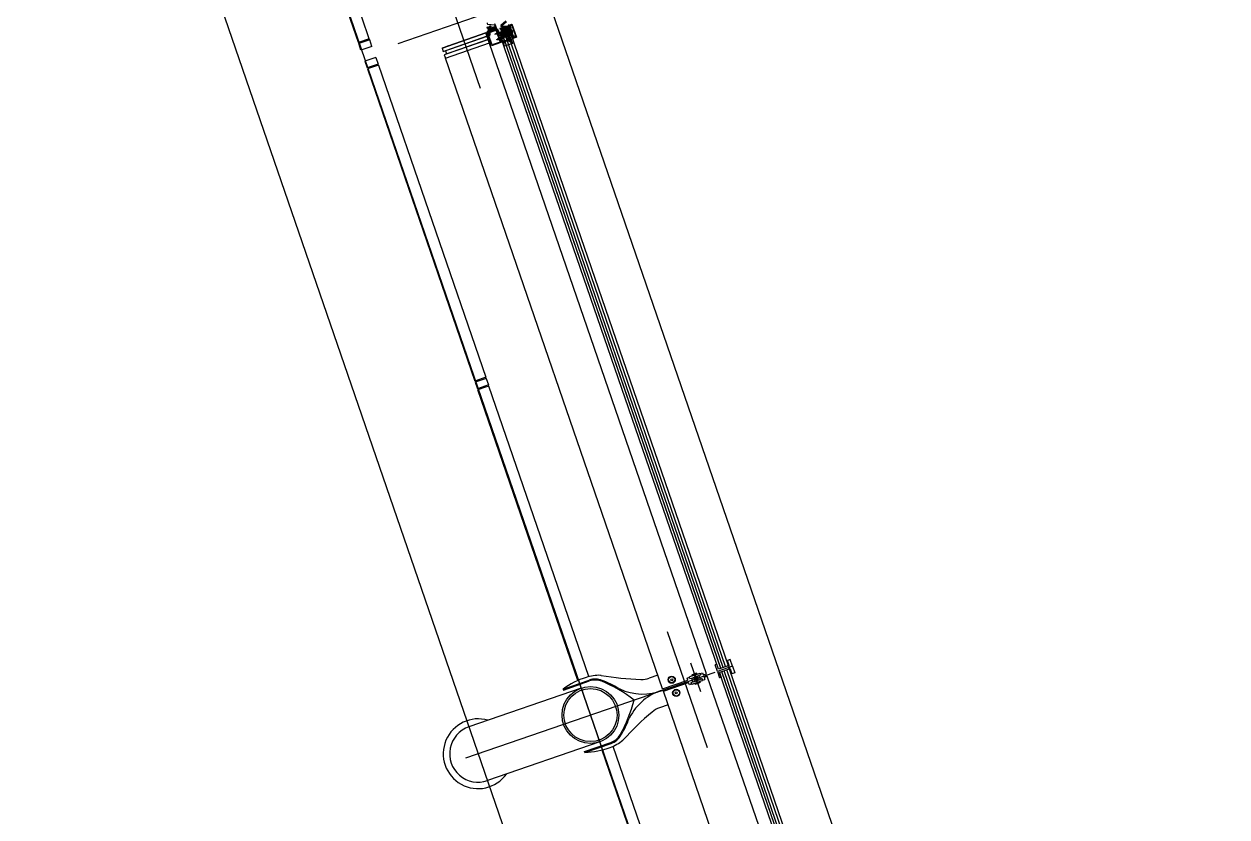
# Model space of a CAD drawing. Extents: x 809487 to 809680, y 818779 to 819225.
# Drawn here: x 809623.69 to 809628.87, y 818934.96 to 818938.37 of the extents above; entities that cross this region are included whole.
import ezdxf

# ---------------------------------------------------------------- set-up
doc = ezdxf.new("R2010")
doc.units = 0
for name, color, linetype in [('Default', 7, 'Continuous'), ('F-RC', 7, 'Continuous'), ('MAJ082__', 7, 'Continuous'), ('MAJ214__', 7, 'Continuous'), ('MAJ270__', 7, 'Continuous'), ('MAJ292__', 7, 'Continuous'), ('MAJ322__', 7, 'Continuous'), ('MAJ520__', 7, 'Continuous'), ('Refence', 7, 'Continuous'), ('WELDING', 7, 'Continuous')]:
    doc.layers.add(name, color=color, linetype=linetype)

# ---------------------------------------------------------------- blocks, each defined once
blk = doc.blocks.new('A$C53653C59_1')
at = {"layer": 'Default'}
for p, q in [((0.0101, 0.0085), (0.0128, 0.0128)), ((0.0101, 0.0059), (0.0101, 0.0084)), ((0.0128, 0.0011), (0.0102, 0.0058)), ((0.0114, 0.0082), (0.0131, 0.0108)), ((0.0114, 0.0082), (0.0114, 0.0061)), ((0.0131, 0.0031), (0.0114, 0.0061)), ((0.0129, 0.0128), (0.0129, 0.013)), ((0.0129, 0.0128), (0.0143, 0.0128)), ((0.0143, 0.0011), (0.0129, 0.0011)), ((0.0129, 0.0011), (0.0129, 0.001)), ((0.019, 0.0108), (0.0131, 0.0108)), ((0.0131, 0.0031), (0.019, 0.0031)), ((0.0144, 0.0127), (0.0144, 0.0122)), ((0.0144, 0.0017), (0.0144, 0.0012)), ((0.0145, 0.0121), (0.019, 0.0121)), ((0.019, 0.0018), (0.0145, 0.0018)), ((0.0179, 0.0071), (0.0179, 0.0081)), ((0.0179, 0.0058), (0.0179, 0.0067)), ((0.018, 0.0082), (0.019, 0.0082)), ((0.0203, 0.0071), (0.018, 0.007)), ((0.018, 0.0068), (0.0203, 0.0069)), ((0.019, 0.0057), (0.018, 0.0057)), ((0.0191, 0.0122), (0.0191, 0.0127)), ((0.0191, 0.0083), (0.0191, 0.0107)), ((0.0191, 0.0032), (0.0191, 0.0056)), ((0.0191, 0.0012), (0.0191, 0.0017)), ((0.0192, 0.0128), (0.0203, 0.0128)), ((0.0203, 0.0011), (0.0192, 0.0011)), ((0.0204, 0.0127), (0.0204, 0.0072)), ((0.0204, 0.0068), (0.0204, 0.0012))]:
    blk.add_line(p, q, dxfattribs=at)
for points in [[(0, 0), (0.001, 0.001), (0.0109, 0.001), (0.0081, 0.0059), (0.0081, 0.0085), (0.011, 0.013), (0.001, 0.013), (0, 0.014)], [(0.019, 0.0131), (0.019, 0.0121), (0.0144, 0.0121), (0.0144, 0.0131)], [(0.0191, 0.0008), (0.0191, 0.0018), (0.0144, 0.0018), (0.0144, 0.0008)]]:
    blk.add_lwpolyline(points, close=True, dxfattribs=at)
for centre, start, end in [((0.0102, 0.0084), 135.0442, 180.0442), ((0.0102, 0.0059), 180.0442, 225.0442), ((0.0129, 0.0127), 90.0442, 135.0442), ((0.0129, 0.0012), 225.0442, 270.0442), ((0.0143, 0.0127), 0.0442, 90.0442), ((0.0143, 0.0012), 270.0442, 0.0442), ((0.0145, 0.0122), 180.0442, 270.0442), ((0.0145, 0.0017), 90.0442, 180.0442), ((0.018, 0.0081), 90.0442, 180.0442), ((0.018, 0.0071), 180.0442, 270.0442), ((0.018, 0.0067), 90.0442, 180.0442), ((0.018, 0.0058), 180.0442, 270.0442), ((0.019, 0.0122), 270.0442, 0.0442), ((0.019, 0.0107), 0.0442, 90.0442), ((0.019, 0.0083), 270.0442, 0.0442), ((0.019, 0.0056), 0.0442, 90.0442), ((0.019, 0.0032), 270.0442, 0.0442), ((0.019, 0.0017), 0.0442, 90.0442), ((0.0192, 0.0127), 90.0442, 180.0442), ((0.0192, 0.0012), 180.0442, 270.0442), ((0.0203, 0.0127), 0.0442, 90.0442), ((0.0203, 0.0072), 270.0442, 0.0442), ((0.0203, 0.0068), 0.0442, 90.0442), ((0.0203, 0.0012), 270.0442, 0.0442)]:
    blk.add_arc(centre, 0.0001, start, end, dxfattribs=at)
blk = doc.blocks.new('M06MR19')
at = {"layer": 'Default'}
for p, q in [((-0.0092, 0), (0.024, 0)), ((0, 0.0025), (0.019, 0.0025)), ((0.0185, -0.003), (0.0185, 0.003)), ((0, -0.0025), (0.019, -0.0025))]:
    blk.add_line(p, q, dxfattribs=at)
for points in [[(-0.0042, 0.0008), (-0.0022, 0.0008), (-0.0022, -0.0007), (-0.0042, -0.0007)], [(-0.002, 0.006), (0, 0.006), (0, -0.006), (-0.002, -0.006)], [(0, -0.003), (0.0185, -0.003), (0.019, -0.0025), (0.019, 0.0025), (0.0185, 0.003), (0, 0.003)]]:
    blk.add_lwpolyline(points, dxfattribs=at)
for centre, radius, start, end in [((0.0078, 0), 0.012, 152.9643, 207.0357), ((-0.002, 0.005), 0.001, 90, 152.9643), ((-0.002, -0.005), 0.001, 207.0357, 270)]:
    blk.add_arc(centre, radius, start, end, dxfattribs=at)
blk = doc.blocks.new('N10TC16')
at = {"layer": 'Default'}
for p, q in [((-0.005, 0), (0.021, 0)), ((0.0035, 0.0025), (0.0043, -0.0025)), ((0.0055, 0.0025), (0.0063, -0.0025)), ((0.0075, 0.0025), (0.0083, -0.0025)), ((0.0095, 0.0025), (0.0103, -0.0025)), ((0.0115, 0.0025), (0.0123, -0.0025)), ((0.0135, 0.0025), (0.0143, -0.0025))]:
    blk.add_line(p, q, dxfattribs=at)
blk.add_lwpolyline([(0.003, 0.0017), (0, 0.0049), (0, -0.0049), (0.003, -0.0017)], close=True, dxfattribs=at)
for points in [[(0, 0.0008), (0.0014, 0.0008), (0.0014, -0.0008), (0, -0.0008)], [(0.003, -0.0017), (0.0138, -0.0017), (0.016, 0), (0.0138, 0.0017), (0.003, 0.0017)]]:
    blk.add_lwpolyline(points, dxfattribs=at)
blk = doc.blocks.new('M06MC_P')
at = {"layer": 'Default'}
for p, q in [((-0.011, 0), (0.011, 0)), ((0, -0.011), (0, 0.011))]:
    blk.add_line(p, q, dxfattribs=at)
for points in [[(-0.00375, 0.00025), (-0.00375, -0.00025)], [(-0.00125, 0.00075), (-0.00325, 0.00075)], [(-0.00075, 0.00325), (-0.00075, 0.00125)], [(0.00025, 0.00375), (-0.00025, 0.00375)], [(0.00075, 0.00125), (0.00075, 0.00325)], [(0.00325, 0.00075), (0.00125, 0.00075)], [(0.00375, -0.00025), (0.00375, 0.00025)], [(-0.00325, -0.00075), (-0.00125, -0.00075)], [(-0.00075, -0.00125), (-0.00075, -0.00325)], [(-0.00025, -0.00375), (0.00025, -0.00375)], [(0.00075, -0.00325), (0.00075, -0.00125)], [(0.00125, -0.00075), (0.00325, -0.00075)]]:
    blk.add_lwpolyline(points, dxfattribs=at)
blk.add_circle((0, 0), 0.006, dxfattribs=at)
for centre, start, end in [((-0.00325, 0.00025), 90, 180), ((-0.00125, 0.00125), 270, 0), ((-0.00025, 0.00325), 90, 180), ((0.00025, 0.00325), 0, 90), ((0.00125, 0.00125), 180, 270), ((0.00325, 0.00025), 360, 90), ((-0.00325, -0.00025), 180, 270), ((-0.00125, -0.00125), 0, 90), ((-0.00025, -0.00325), 180, 270), ((0.00025, -0.00325), 270, 0), ((0.00125, -0.00125), 90, 180), ((0.00325, -0.00025), 270, 0)]:
    blk.add_arc(centre, 0.0005, start, end, dxfattribs=at)
blk = doc.blocks.new('M06MC16')
at = {"layer": 'Default'}
for p, q in [((-0.005, 0), (0.021, 0)), ((0.003, 0.0025), (0.016, 0.0025)), ((0.0155, -0.003), (0.0155, 0.003)), ((0.003, -0.0025), (0.016, -0.0025))]:
    blk.add_line(p, q, dxfattribs=at)
blk.add_lwpolyline([(0, -0.006), (0.003, -0.003), (0.003, 0.003), (0, 0.006)], close=True, dxfattribs=at)
for points in [[(0, 0.00075), (0.002, 0.00075), (0.002, -0.00075), (0, -0.00075)], [(0.003, -0.003), (0.0155, -0.003), (0.016, -0.0025), (0.016, 0.0025), (0.0155, 0.003), (0.003, 0.003)]]:
    blk.add_lwpolyline(points, dxfattribs=at)
blk = doc.blocks.new('N12TH32')
at = {"layer": 'Default'}
for p, q in [((-0.0089, 0), (0.037, 0)), ((0, 0.0028), (0.001, -0.0028)), ((0.0021, 0.0028), (0.0031, -0.0028)), ((0.0042, 0.0028), (0.0052, -0.0028)), ((0.0063, 0.0028), (0.0073, -0.0028)), ((0.0084, 0.0028), (0.0094, -0.0028)), ((0.0105, 0.0028), (0.0115, -0.0028)), ((0.0126, 0.0028), (0.0136, -0.0028)), ((0.0147, 0.0028), (0.0157, -0.0028)), ((0.0168, 0.0028), (0.0178, -0.0028)), ((0.0189, 0.0028), (0.0199, -0.0028)), ((0.021, 0.0028), (0.022, -0.0028)), ((0.0231, 0.0028), (0.0241, -0.0028)), ((0.0252, 0.0028), (0.0262, -0.0028)), ((0.0273, 0.0028), (0.0283, -0.0028)), ((0.0294, 0.0028), (0.0303, -0.0023))]:
    blk.add_line(p, q, dxfattribs=at)
blk.add_lwpolyline([(-0.0039, 0.0034), (-0.0034, 0.004), (0, 0.004), (0, -0.004), (-0.0034, -0.004), (-0.0039, -0.0034)], close=True, dxfattribs=at)
for points in [[(-0.0034, 0), (0, 0), (-0.0034, 0)], [(0, -0.002), (0.0293, -0.002), (0.032, 0), (0.0293, 0.0021), (0, 0.0021)]]:
    blk.add_lwpolyline(points, dxfattribs=at)
for centre in [(-0.0002, 0.002), (-0.0002, -0.002)]:
    blk.add_arc(centre, 0.00372, 147.7958, 212.2042, dxfattribs=at)
blk = doc.blocks.new('A$C775818B6')
at = {"layer": 'Default'}
for points in [[(-0.0022, -0.0063), (-0.0022, -0.0018)], [(-0.0019, -0.0015), (-0.0014, -0.0015)], [(-0.0014, -0.0065), (-0.0019, -0.0065)], [(-0.0012, -0.0018), (-0.0012, -0.0025)], [(-0.0012, -0.0055), (-0.0012, -0.0063)], [(-0.0007, -0.003), (-0.0002, -0.003)], [(-0.0002, -0.005), (-0.0007, -0.005)], [(0.0003, -0.0025), (0.0003, -0.0005)], [(0.0003, -0.0075), (0.0003, -0.0055)], [(0.0008, 0), (0.0028, 0)], [(0.0028, -0.008), (0.0008, -0.008)], [(0.0013, -0.0015), (0.0013, -0.0065)], [(0.0023, -0.0065), (0.0023, -0.0015)], [(0.0033, -0.0005), (0.0033, -0.0075)]]:
    blk.add_lwpolyline(points, dxfattribs=at)
for centre, radius, start, end in [((-0.0019, -0.0018), 0.00025, 90.0056, 180.0056), ((-0.0019, -0.0063), 0.00025, 180.0056, 270.0056), ((-0.0014, -0.0018), 0.00025, 0.0056, 90.0056), ((-0.0014, -0.0063), 0.00025, 270.0056, 0.0056), ((-0.0007, -0.0025), 0.0005, 180.0056, 270.0056), ((-0.0007, -0.0055), 0.0005, 90.0056, 180.0056), ((-0.0002, -0.0025), 0.0005, 270.0056, 0.0056), ((-0.0002, -0.0055), 0.0005, 0.0056, 90.0056), ((0.0008, -0.0005), 0.0005, 90, 180.0056), ((0.0008, -0.0075), 0.0005, 180.0056, 270), ((0.0018, -0.0015), 0.0005, 0.0056, 180.0056), ((0.0018, -0.0065), 0.0005, 180.0056, 0.0056), ((0.0028, -0.0005), 0.0005, 0.0043, 90), ((0.0028, -0.0075), 0.0005, 270, 0.0043)]:
    blk.add_arc(centre, radius, start, end, dxfattribs=at)

msp = doc.modelspace()

# ---------------------------------------------------------------- linework, layer by layer
at = {"layer": 'Default'}
for points in [[(809625.6904, 818938.3367), (809625.6912, 818938.3344), (809625.7041, 818938.3414), (809625.7049, 818938.3391)], [(809625.7814, 818938.3258), (809625.7464, 818938.3137), (809625.7477, 818938.31), (809625.7827, 818938.322)], [(809625.7806, 818938.3255), (809625.783, 818938.3184), (809625.7478, 818938.3142), (809625.7502, 818938.3071)], [(809625.7641, 818938.3383), (809625.7649, 818938.336), (809625.7777, 818938.343), (809625.7785, 818938.3407)]]:
    msp.add_lwpolyline(points, close=True, dxfattribs=at)
msp.add_lwpolyline([(809625.7827, 818938.322), (809625.7951, 818938.2861), (809625.7601, 818938.274), (809625.7477, 818938.31)], dxfattribs=at)
at = {"layer": 'F-RC'}
for p, q in [((809625.1319, 818938.2899), (809624.6774, 818939.61)), ((809625.1792, 818938.3062), (809624.7248, 818939.6259)), ((809625.1792, 818938.3062), (809625.1319, 818938.2899)), ((809625.1808, 818938.3014), (809625.1336, 818938.2852)), ((809625.1433, 818938.2568), (809625.1336, 818938.2852)), ((809625.1355, 818938.2858), (809625.1338, 818938.2905)), ((809625.1906, 818938.2731), (809625.1433, 818938.2568)), ((809625.179, 818938.3008), (809625.1773, 818938.3055)), ((809625.1906, 818938.2731), (809625.1808, 818938.3014)), ((809625.2069, 818938.2258), (809625.1596, 818938.2095)), ((809625.1596, 818938.2095), (809625.1694, 818938.1812)), ((809625.2069, 818938.2258), (809625.2167, 818938.1974)), ((809625.2167, 818938.1974), (809625.1694, 818938.1812)), ((809625.2183, 818938.1927), (809625.171, 818938.1764)), ((809625.171, 818938.1764), (809625.6333, 818936.8338)), ((809625.1713, 818938.1818), (809625.1729, 818938.1771)), ((809625.2148, 818938.1968), (809625.2164, 818938.1921)), ((809625.2183, 818938.1927), (809625.6806, 818936.8501)), ((809625.6806, 818936.8501), (809625.6333, 818936.8338)), ((809625.6822, 818936.8453), (809625.6349, 818936.8291)), ((809625.6349, 818936.8291), (809625.6447, 818936.8007)), ((809625.6352, 818936.8344), (809625.6368, 818936.8297)), ((809625.692, 818936.817), (809625.6447, 818936.8007)), ((809625.6936, 818936.8122), (809625.674, 818936.8055)), ((809625.6787, 818936.8494), (809625.6803, 818936.8447)), ((809625.6822, 818936.8453), (809625.692, 818936.817)), ((809625.6901, 818936.8163), (809625.6917, 818936.8116)), ((809626.1239, 818935.5627), (809625.6936, 818936.8122)), ((809625.674, 818936.8055), (809625.6463, 818936.796)), ((809626.0767, 818935.5461), (809625.6463, 818936.796)), ((809625.6466, 818936.8013), (809625.6482, 818936.7966)), ((809626.2271, 818935.263), (809626.6573, 818934.0135)), ((809626.1796, 818935.2472), (809626.61, 818933.9972))]:
    msp.add_line(p, q, dxfattribs=at)
at = {"layer": 'MAJ082__'}
msp.add_arc((809625.6472, 818935.231), 0.15, 73.5874, 324.4126, dxfattribs=at)
at = {"layer": 'MAJ214__'}
for p, q in [((809626.63, 818935.5747), (809625.681, 818938.3309)), ((809626.6907, 818935.5982), (809625.7547, 818938.3166)), ((809626.6914, 818935.5985), (809625.7554, 818938.3168)), ((809626.7009, 818935.6017), (809625.7649, 818938.3201)), ((809626.7122, 818935.6056), (809625.7762, 818938.324)), ((809626.6011, 818935.5766), (809626.5571, 818935.5615)), ((809626.5669, 818935.5691), (809626.5887, 818935.5766)), ((809626.5675, 818935.5704), (809626.5669, 818935.5691)), ((809626.5669, 818935.5691), (809626.5679, 818935.5662)), ((809626.5874, 818935.5772), (809626.5675, 818935.5704)), ((809626.5679, 818935.5662), (809626.5896, 818935.5737)), ((809626.5873, 818935.5729), (809626.5879, 818935.5726)), ((809626.5874, 818935.5772), (809626.5887, 818935.5766)), ((809626.5881, 818935.5721), (809626.5879, 818935.5726)), ((809626.5887, 818935.5766), (809626.5896, 818935.5737)), ((809626.6046, 818935.5699), (809626.597, 818935.5673)), ((809626.6022, 818935.5757), (809626.6126, 818935.5793)), ((809626.6126, 818935.5793), (809626.6158, 818935.5698)), ((809626.6158, 818935.5698), (809626.63, 818935.5747)), ((809627.6674, 818932.7617), (809626.6956, 818935.584)), ((809627.6681, 818932.7619), (809626.6963, 818935.5843)), ((809627.6776, 818932.7652), (809626.7058, 818935.5875)), ((809627.6889, 818932.7691), (809626.7171, 818935.5915)), ((809626.4409, 818935.5096), (809626.5497, 818935.547)), ((809626.4442, 818935.5001), (809626.5529, 818935.5376)), ((809626.5464, 818935.5565), (809626.5568, 818935.5601)), ((809626.5497, 818935.547), (809626.5464, 818935.5565)), ((809626.5562, 818935.5281), (809626.5529, 818935.5376)), ((809626.5666, 818935.5317), (809626.5562, 818935.5281)), ((809626.5585, 818935.554), (809626.5661, 818935.5566)), ((809626.5718, 818935.5401), (809626.5642, 818935.5375)), ((809626.5662, 818935.5567), (809626.597, 818935.5673)), ((809626.5703, 818935.5671), (809626.5699, 818935.5664)), ((809626.5701, 818935.566), (809626.5699, 818935.5664)), ((809626.5719, 818935.5401), (809626.6027, 818935.5507)), ((809626.6009, 818935.5411), (809626.5791, 818935.5336)), ((809626.5791, 818935.5336), (809626.5801, 818935.5308)), ((809626.6018, 818935.5383), (809626.5801, 818935.5308)), ((809626.5814, 818935.5302), (809626.5801, 818935.5308)), ((809626.581, 818935.5343), (809626.5807, 818935.5352)), ((809626.5814, 818935.5302), (809626.6012, 818935.537)), ((809626.599, 818935.5405), (809626.5987, 818935.5414)), ((809626.6009, 818935.5411), (809626.6018, 818935.5383)), ((809626.6012, 818935.537), (809626.6018, 818935.5383)), ((809626.6119, 818935.5473), (809626.6223, 818935.5509)), ((809626.6191, 818935.5603), (809626.6333, 818935.5652)), ((809626.6191, 818935.5603), (809626.6223, 818935.5509)), ((809628.5851, 818929.8969), (809626.6333, 818935.5652))]:
    msp.add_line(p, q, dxfattribs=at)
for points in [[(809626.0125, 818935.5092), (809626.1253, 818935.548)], [(809626.5677, 818935.5307), (809626.6117, 818935.5459)], [(809626.1063, 818935.2367), (809626.2191, 818935.2755)]]:
    msp.add_lwpolyline(points, dxfattribs=at)
for centre, radius in [((809626.4801, 818935.5495), 0.0155), ((809626.4801, 818935.5495), 0.0135), ((809626.4801, 818935.5495), 0.0042), ((809626.5844, 818935.5537), 0.006), ((809626.4996, 818935.4928), 0.0155), ((809626.4996, 818935.4928), 0.0135), ((809626.4996, 818935.4928), 0.0042)]:
    msp.add_circle(centre, radius, dxfattribs=at)
for centre, radius, start, end in [((809626.1511, 818935.4731), 0.0792, 68.0376, 109), ((809625.9687, 818935.0207), 0.567, 59.8959, 68.0376), ((809626.5844, 818935.5537), 0.0095, 146.6949, 251.3051), ((809626.5844, 818935.5537), 0.0109, 101.1265, 116.8735), ((809626.5844, 818935.5537), 0.0109, 281.1265, 296.8735), ((809626.5844, 818935.5537), 0.0095, 325.1826, 72.8174), ((809626.2631, 818935.5285), 0.02, 239.8959, 251.3246), ((809626.355, 818935.7183), 0.2307, 244.7688, 292.3227), ((809626.505, 818935.2828), 0.2307, 105.6773, 153.2312), ((809626.505, 818935.2828), 0.2307, 105.6773, 112.3227), ((809626.355, 818935.7183), 0.2307, 285.6773, 292.3227), ((809625.771, 818935.5946), 0.567, 329.9624, 338.1041), ((809626.3157, 818935.3757), 0.02, 146.6754, 158.1041), ((809626.1933, 818935.3504), 0.0792, 289, 329.9624)]:
    msp.add_arc(centre, radius, start, end, dxfattribs=at)
for points, degree in [([(809626.6011, 818935.5766), (809626.6011, 818935.5766), (809626.6011, 818935.5766), (809626.6012, 818935.5766), (809626.6013, 818935.5766), (809626.6013, 818935.5766), (809626.6014, 818935.5766), (809626.6014, 818935.5765), (809626.6015, 818935.5765), (809626.6015, 818935.5765), (809626.6015, 818935.5764), (809626.6016, 818935.5764), (809626.6016, 818935.5764), (809626.6017, 818935.5763), (809626.6017, 818935.5763), (809626.6018, 818935.5762)], 3), ([(809626.6018, 818935.5762), (809626.6021, 818935.5757), (809626.6025, 818935.5752), (809626.6031, 818935.5743), (809626.6035, 818935.5738), (809626.604, 818935.5728), (809626.6043, 818935.5723), (809626.6046, 818935.5715), (809626.6048, 818935.5712), (809626.6049, 818935.5709)], 3), ([(809626.605, 818935.5707), (809626.605, 818935.5706), (809626.605, 818935.5706), (809626.605, 818935.5705), (809626.605, 818935.5704), (809626.605, 818935.5703), (809626.6049, 818935.5702), (809626.6049, 818935.5701), (809626.6048, 818935.57), (809626.6047, 818935.5699), (809626.6047, 818935.5699), (809626.6046, 818935.5699), (809626.6046, 818935.5699), (809626.6046, 818935.5699)], 3), ([(809626.605, 818935.5707), (809626.605, 818935.5707), (809626.605, 818935.5707), (809626.6049, 818935.5707), (809626.6049, 818935.5708), (809626.6049, 818935.5708), (809626.6049, 818935.5708), (809626.6049, 818935.5709)], 3), ([(809626.5568, 818935.5607), (809626.5568, 818935.5608), (809626.5568, 818935.5609), (809626.5568, 818935.561), (809626.5568, 818935.561), (809626.5569, 818935.5611), (809626.5569, 818935.5611), (809626.5569, 818935.5612), (809626.5569, 818935.5612), (809626.5569, 818935.5613), (809626.5569, 818935.5613), (809626.557, 818935.5614), (809626.557, 818935.5614), (809626.557, 818935.5615), (809626.5571, 818935.5615), (809626.5571, 818935.5615)], 3), ([(809626.5576, 818935.5546), (809626.5575, 818935.5549), (809626.5575, 818935.5552), (809626.5573, 818935.5561), (809626.5572, 818935.5567), (809626.557, 818935.5578), (809626.5569, 818935.5583), (809626.5568, 818935.5595), (809626.5568, 818935.5601), (809626.5568, 818935.5607)], 3), ([(809626.5576, 818935.5546), (809626.5576, 818935.5546), (809626.5577, 818935.5545), (809626.5577, 818935.5545), (809626.5577, 818935.5545), (809626.5577, 818935.5544), (809626.5577, 818935.5544), (809626.5577, 818935.5544)], 3), ([(809626.5585, 818935.554), (809626.5585, 818935.554), (809626.5585, 818935.554), (809626.5584, 818935.554), (809626.5584, 818935.554), (809626.5583, 818935.554), (809626.5583, 818935.554), (809626.5582, 818935.554), (809626.5581, 818935.554), (809626.5579, 818935.5541), (809626.5579, 818935.5541), (809626.5578, 818935.5542), (809626.5577, 818935.5543), (809626.5577, 818935.5544)], 3), ([(809626.5638, 818935.5367), (809626.5638, 818935.5367), (809626.5638, 818935.5368), (809626.5638, 818935.5369), (809626.5638, 818935.537), (809626.5638, 818935.5371), (809626.5638, 818935.5372), (809626.5639, 818935.5373), (809626.5639, 818935.5373), (809626.564, 818935.5374), (809626.5641, 818935.5374), (809626.5642, 818935.5375), (809626.5642, 818935.5375), (809626.5642, 818935.5375)], 3), ([(809626.5638, 818935.5367), (809626.5638, 818935.5367), (809626.5638, 818935.5367), (809626.5638, 818935.5366), (809626.5638, 818935.5366), (809626.5638, 818935.5366), (809626.5639, 818935.5365), (809626.5639, 818935.5365)], 3), ([(809626.567, 818935.5311), (809626.5666, 818935.5316), (809626.5663, 818935.5321), (809626.5656, 818935.5331), (809626.5653, 818935.5336), (809626.5648, 818935.5346), (809626.5645, 818935.5351), (809626.5641, 818935.5359), (809626.564, 818935.5362), (809626.5639, 818935.5365)], 3), ([(809626.5661, 818935.5566), (809626.5661, 818935.5566), (809626.5662, 818935.5567), (809626.5662, 818935.5567)], 2), ([(809626.5661, 818935.5566), (809626.5661, 818935.5566), (809626.5661, 818935.5566), (809626.5661, 818935.5565), (809626.5662, 818935.5562), (809626.5663, 818935.5557), (809626.5664, 818935.5553), (809626.5666, 818935.554), (809626.5667, 818935.553), (809626.5671, 818935.5508), (809626.5674, 818935.5496), (809626.5682, 818935.5472), (809626.5687, 818935.5461), (809626.5696, 818935.544), (809626.5702, 818935.5431), (809626.5709, 818935.5418), (809626.5712, 818935.5413), (809626.5715, 818935.5407), (809626.5716, 818935.5405), (809626.5717, 818935.5402), (809626.5717, 818935.5401), (809626.5718, 818935.5401)], 3), ([(809626.5677, 818935.5307), (809626.5677, 818935.5307), (809626.5676, 818935.5307), (809626.5675, 818935.5307), (809626.5675, 818935.5308), (809626.5674, 818935.5308), (809626.5674, 818935.5308), (809626.5673, 818935.5308), (809626.5673, 818935.5309), (809626.5672, 818935.5309), (809626.5672, 818935.5309), (809626.5672, 818935.531), (809626.5671, 818935.531), (809626.5671, 818935.5311), (809626.567, 818935.5311), (809626.567, 818935.5311)], 3), ([(809626.5719, 818935.5401), (809626.5719, 818935.5401), (809626.5718, 818935.5401), (809626.5718, 818935.5401)], 2), ([(809626.5719, 818935.5401), (809626.5719, 818935.5401), (809626.5718, 818935.5401), (809626.5718, 818935.5401)], 2), ([(809626.5773, 818935.5602), (809626.5773, 818935.5602), (809626.5773, 818935.5602), (809626.5772, 818935.5601), (809626.5772, 818935.56), (809626.577, 818935.5598), (809626.5769, 818935.5596), (809626.5767, 818935.5592), (809626.5765, 818935.5591), (809626.5764, 818935.5589)], 3), ([(809626.5794, 818935.5635), (809626.5783, 818935.5617), (809626.5773, 818935.5602)], 2), ([(809626.5813, 818935.5447), (809626.5815, 818935.5446), (809626.5817, 818935.5446), (809626.5821, 818935.5444), (809626.5823, 818935.5443), (809626.5826, 818935.5443), (809626.5827, 818935.5442), (809626.5828, 818935.5442), (809626.5828, 818935.5442), (809626.5828, 818935.5442)], 3), ([(809626.5859, 818935.5632), (809626.5842, 818935.5638), (809626.5823, 818935.5644)], 2), ([(809626.5828, 818935.5442), (809626.5845, 818935.5436), (809626.5865, 818935.5429)], 2), ([(809626.5874, 818935.5627), (809626.5872, 818935.5627), (809626.587, 818935.5628), (809626.5866, 818935.563), (809626.5864, 818935.563), (809626.5862, 818935.5631), (809626.5861, 818935.5631), (809626.586, 818935.5632), (809626.586, 818935.5632), (809626.5859, 818935.5632)], 3), ([(809626.5893, 818935.5439), (809626.5905, 818935.5456), (809626.5915, 818935.5472)], 2), ([(809626.5915, 818935.5472), (809626.5915, 818935.5472), (809626.5915, 818935.5472), (809626.5915, 818935.5473), (809626.5916, 818935.5474), (809626.5917, 818935.5476), (809626.5919, 818935.5478), (809626.5921, 818935.5481), (809626.5922, 818935.5483), (809626.5923, 818935.5485)], 3), ([(809626.6027, 818935.5507), (809626.6027, 818935.5508), (809626.6027, 818935.5508), (809626.6026, 818935.5509), (809626.6026, 818935.5511), (809626.6024, 818935.5517), (809626.6024, 818935.5521), (809626.6022, 818935.5533), (809626.6021, 818935.5543), (809626.6016, 818935.5566), (809626.6013, 818935.5578), (809626.6006, 818935.5601), (809626.6001, 818935.5612), (809626.5991, 818935.5633), (809626.5986, 818935.5642), (809626.5978, 818935.5656), (809626.5976, 818935.566), (809626.5972, 818935.5667), (809626.5971, 818935.5669), (809626.597, 818935.5672), (809626.597, 818935.5672), (809626.597, 818935.5673)], 3), ([(809626.6103, 818935.5534), (809626.6096, 818935.5531), (809626.609, 818935.5529), (809626.6074, 818935.5524), (809626.6065, 818935.552), (809626.6049, 818935.5515), (809626.6043, 818935.5513), (809626.6034, 818935.551), (809626.603, 818935.5509), (809626.6027, 818935.5507)], 3), ([(809626.6103, 818935.5534), (809626.6094, 818935.5531), (809626.6085, 818935.5527), (809626.6077, 818935.5524), (809626.6064, 818935.552), (809626.6051, 818935.5516), (809626.6038, 818935.5511), (809626.6035, 818935.551), (809626.6031, 818935.5509), (809626.6027, 818935.5507)], 3), ([(809626.6103, 818935.5534), (809626.6103, 818935.5534), (809626.6103, 818935.5534), (809626.6103, 818935.5534), (809626.6104, 818935.5534), (809626.6104, 818935.5534), (809626.6105, 818935.5534), (809626.6106, 818935.5534), (809626.6107, 818935.5534), (809626.6108, 818935.5533), (809626.6109, 818935.5532), (809626.611, 818935.5531), (809626.611, 818935.5531), (809626.6111, 818935.553)], 3), ([(809626.6111, 818935.5528), (809626.6111, 818935.5528), (809626.6111, 818935.5528), (809626.6111, 818935.5529), (809626.6111, 818935.5529), (809626.6111, 818935.5529), (809626.6111, 818935.553), (809626.6111, 818935.553)], 3), ([(809626.6111, 818935.5528), (809626.6112, 818935.5525), (809626.6113, 818935.5521), (809626.6115, 818935.5513), (809626.6116, 818935.5507), (809626.6118, 818935.5496), (809626.6118, 818935.549), (809626.6119, 818935.5478), (809626.6119, 818935.5472), (809626.6119, 818935.5466)], 3), ([(809626.6119, 818935.5466), (809626.6119, 818935.5466), (809626.6119, 818935.5465), (809626.6119, 818935.5464), (809626.6119, 818935.5464), (809626.6119, 818935.5463), (809626.6119, 818935.5462), (809626.6119, 818935.5462), (809626.6119, 818935.5461), (809626.6118, 818935.5461), (809626.6118, 818935.5461), (809626.6118, 818935.546), (809626.6118, 818935.546), (809626.6117, 818935.5459), (809626.6117, 818935.5459), (809626.6117, 818935.5459)], 3)]:
    msp.add_open_spline(points, degree=degree, dxfattribs=at)
at = {"layer": 'MAJ270__'}
for p, q in [((809624.1772, 818941.0705), (809626.1306, 818935.3974)), ((809623.6938, 818940.9041), (809627.8003, 818928.9778)), ((809625.6573, 818938.0926), (809625.4856, 818938.5912)), ((809625.3036, 818938.2855), (809625.8435, 818938.4714)), ((809626.634, 818935.2561), (809626.4623, 818935.7547)), ((809626.5607, 818935.6223), (809626.6035, 818935.4981)), ((809625.5946, 818935.2129), (809626.6666, 818935.582)), ((809626.071, 818935.5704), (809626.1884, 818935.2295)), ((809626.7238, 818935.6096), (809626.7287, 818935.5954)), ((809626.1306, 818935.3974), (809628.084, 818929.7243))]:
    msp.add_line(p, q, dxfattribs=at)
msp.add_circle((809626.7263, 818935.6025), 0.003, dxfattribs=at)
at = {"layer": 'MAJ292__'}
for p, q in [((809628.8688, 818929.9945), (809625.9647, 818938.4286)), ((809625.4919, 818938.2658), (809625.681, 818938.3309)), ((809626.6813, 818935.595), (809625.7453, 818938.3133)), ((809626.7238, 818935.6096), (809625.7878, 818938.328)), ((809625.5203, 818938.2755), (809625.5014, 818938.269)), ((809626.4409, 818935.5096), (809625.5066, 818938.2232)), ((809626.7321, 818935.6363), (809626.7198, 818935.6321)), ((809626.7272, 818935.6108), (809626.7198, 818935.6321)), ((809626.7419, 818935.6079), (809626.7321, 818935.6363)), ((809626.6739, 818935.6162), (809626.6666, 818935.6137)), ((809626.6764, 818935.5854), (809626.6666, 818935.6137)), ((809626.6813, 818935.595), (809626.6739, 818935.6162)), ((809626.7419, 818935.6079), (809626.6764, 818935.5854)), ((809626.7419, 818935.6079), (809626.6764, 818935.5854)), ((809626.6764, 818935.5854), (809626.6861, 818935.557)), ((809626.7271, 818935.6108), (809626.6813, 818935.595)), ((809626.732, 818935.5966), (809626.6861, 818935.5808)), ((809627.658, 818932.7584), (809626.6861, 818935.5808)), ((809626.6861, 818935.5808), (809626.6935, 818935.5595)), ((809627.7005, 818932.7731), (809626.7288, 818935.5951)), ((809626.732, 818935.5966), (809626.7394, 818935.5753)), ((809626.7517, 818935.5796), (809626.7394, 818935.5753)), ((809626.7419, 818935.6079), (809626.7517, 818935.5796)), ((809626.6935, 818935.5595), (809626.6861, 818935.557)), ((809626.0908, 818935.513), (809625.6074, 818935.3466)), ((809628.396, 818929.8317), (809626.4442, 818935.5001)), ((809626.1704, 818935.2818), (809625.687, 818935.1154))]:
    msp.add_line(p, q, dxfattribs=at)
for points in [[(809625.6859, 818938.3167), (809625.681, 818938.3309), (809625.4919, 818938.2658), (809625.4968, 818938.2516)], [(809625.6908, 818938.3025), (809625.6859, 818938.3167), (809625.5062, 818938.2548), (809625.5111, 818938.2407)], [(809625.6957, 818938.2883), (809625.6908, 818938.3025), (809625.5017, 818938.2374), (809625.5066, 818938.2232)]]:
    msp.add_lwpolyline(points, close=True, dxfattribs=at)
for points in [[(809626.4206, 818935.5687), (809626.3838, 818935.556)], [(809626.0125, 818935.5092), (809626.0139, 818935.5052), (809626.1267, 818935.544)], [(809626.4646, 818935.441), (809626.4277, 818935.4284)], [(809626.1063, 818935.2367), (809626.105, 818935.2407), (809626.2178, 818935.2795)]]:
    msp.add_lwpolyline(points, dxfattribs=at)
for radius in [0.1223, 0.1143]:
    msp.add_circle((809626.1306, 818935.3974), radius, dxfattribs=at)
for centre, radius, start, end in [((809626.1671, 818935.3959), 0.1724, 87.6039, 108.7249), ((809626.1734, 818935.5481), 0.02, 80.5742, 87.6039), ((809626.2126, 818935.2352), 0.3393, 107.2939, 126.1393), ((809626.1511, 818935.4731), 0.075, 68.0376, 109), ((809626.3962, 818936.89), 1.3402, 260.5742, 267.9216), ((809625.9687, 818935.0207), 0.5628, 51.6321, 68.0376), ((809626.3512, 818935.6506), 0.1, 267.9216, 289), ((809625.771, 818935.5946), 0.5628, 329.9624, 346.3679), ((809626.4603, 818935.3338), 0.1, 109, 130.0784), ((809627.2588, 818934.3848), 1.3402, 130.0784, 137.4258), ((809625.6472, 818935.231), 0.1223, 108.9976, 289.0023), ((809626.1933, 818935.3504), 0.075, 289, 329.9624), ((809626.0953, 818935.5758), 0.3393, 271.8607, 290.7061), ((809626.1584, 818935.4211), 0.1724, 289.2751, 310.3961), ((809626.2571, 818935.3051), 0.02, 310.3961, 317.4258)]:
    msp.add_arc(centre, radius, start, end, dxfattribs=at)
at = {"layer": 'MAJ322__'}
for points in [[(809625.7854, 818938.3645), (809625.7839, 818938.3653), (809625.7824, 818938.3647), (809625.7825, 818938.3644), (809625.7802, 818938.3637), (809625.7798, 818938.3649), (809625.7924, 818938.3692), (809625.8119, 818938.3125), (809625.7993, 818938.3082), (809625.7989, 818938.3094), (809625.8012, 818938.3102), (809625.8013, 818938.3099), (809625.8028, 818938.3104), (809625.8036, 818938.3119)], [(809625.7819, 818938.3587), (809625.7803, 818938.3635), (809625.7825, 818938.3642), (809625.783, 818938.3627), (809625.7858, 818938.3637), (809625.7866, 818938.3654)], [(809625.791, 818938.3638), (809625.7861, 818938.3621)], [(809625.7868, 818938.3655), (809625.7865, 818938.3649)], [(809625.7875, 818938.3659), (809625.7908, 818938.3653)], [(809625.789, 818938.3656), (809625.7876, 818938.3659)], [(809625.7917, 818938.368), (809625.7906, 818938.3675), (809625.7898, 818938.3661)], [(809625.808, 818938.3134), (809625.8095, 818938.3127), (809625.8106, 818938.3131), (809625.7917, 818938.368)], [(809625.6847, 818938.3352), (809625.6856, 818938.3325), (809625.6886, 818938.3335), (809625.6885, 818938.3339)], [(809625.6849, 818938.3537), (809625.685, 818938.3535)], [(809625.7071, 818938.3541), (809625.686, 818938.3552)], [(809625.6919, 818938.3526), (809625.7032, 818938.352)], [(809625.7038, 818938.3471), (809625.706, 818938.3407)], [(809625.706, 818938.3478), (809625.706, 818938.3479)], [(809625.7065, 818938.3405), (809625.708, 818938.341)], [(809625.7182, 818938.3578), (809625.7073, 818938.3541)], [(809625.7079, 818938.3519), (809625.7211, 818938.3564)], [(809625.7082, 818938.3415), (809625.7079, 818938.3423)], [(809625.7081, 818938.3428), (809625.7218, 818938.3475)], [(809625.7232, 818938.3504), (809625.71, 818938.3459)], [(809625.7184, 818938.3585), (809625.7185, 818938.3583)], [(809625.7201, 818938.3594), (809625.7186, 818938.3589)], [(809625.7214, 818938.3569), (809625.7206, 818938.3592)], [(809625.7223, 818938.3473), (809625.7226, 818938.3464)], [(809625.723, 818938.3462), (809625.7245, 818938.3467)], [(809625.7247, 818938.3472), (809625.7237, 818938.3502)], [(809625.7509, 818938.2915), (809625.7452, 818938.2895), (809625.7257, 818938.3463), (809625.7313, 818938.3482), (809625.7321, 818938.3461)], [(809625.7295, 818938.3457), (809625.731, 818938.3415)], [(809625.7303, 818938.3465), (809625.7298, 818938.3464)], [(809625.7311, 818938.3458), (809625.731, 818938.3462)], [(809625.7319, 818938.3458), (809625.7314, 818938.3456)], [(809625.7316, 818938.3412), (809625.7321, 818938.3413)], [(809625.7324, 818938.342), (809625.7323, 818938.3424)], [(809625.7324, 818938.3428), (809625.7329, 818938.3429)], [(809625.7332, 818938.3428), (809625.7387, 818938.3269), (809625.785, 818938.3429), (809625.7857, 818938.341), (809625.7851, 818938.3397), (809625.788, 818938.3312), (809625.7893, 818938.3306), (809625.7899, 818938.3287), (809625.7435, 818938.3128), (809625.749, 818938.2969)], [(809625.7407, 818938.3307), (809625.7416, 818938.3279), (809625.7446, 818938.329), (809625.7444, 818938.3294)], [(809625.7409, 818938.3491), (809625.7409, 818938.3489)], [(809625.763, 818938.3495), (809625.742, 818938.3507)], [(809625.7479, 818938.348), (809625.7592, 818938.3474)], [(809625.7598, 818938.3426), (809625.762, 818938.3362)], [(809625.762, 818938.3433), (809625.7619, 818938.3434)], [(809625.7625, 818938.336), (809625.7639, 818938.3365)], [(809625.7742, 818938.3533), (809625.7633, 818938.3496)], [(809625.7639, 818938.3474), (809625.7771, 818938.3519)], [(809625.7642, 818938.3369), (809625.7639, 818938.3378)], [(809625.7641, 818938.3383), (809625.7777, 818938.343)], [(809625.7791, 818938.3459), (809625.766, 818938.3414)], [(809625.7744, 818938.3539), (809625.7744, 818938.3538)], [(809625.776, 818938.3549), (809625.7746, 818938.3544)], [(809625.7773, 818938.3524), (809625.7765, 818938.3547)], [(809625.7782, 818938.3428), (809625.7785, 818938.3419)], [(809625.779, 818938.3417), (809625.7804, 818938.3422)], [(809625.7807, 818938.3426), (809625.7796, 818938.3457)], [(809625.7819, 818938.3587), (809625.7819, 818938.3587)], [(809625.7827, 818938.3587), (809625.7822, 818938.3586)], [(809625.7826, 818938.3598), (809625.7829, 818938.359)], [(809625.7834, 818938.3606), (809625.7829, 818938.3604)], [(809625.787, 818938.3441), (809625.7831, 818938.3554)], [(809625.7832, 818938.3557), (809625.7837, 818938.3559)], [(809625.7857, 818938.3555), (809625.784, 818938.3602)], [(809625.784, 818938.3557), (809625.7843, 818938.355)], [(809625.7849, 818938.3547), (809625.7854, 818938.3549)], [(809625.7915, 818938.3293), (809625.7899, 818938.3287), (809625.7893, 818938.3306), (809625.788, 818938.3312), (809625.7851, 818938.3397), (809625.7857, 818938.341), (809625.785, 818938.3429), (809625.7867, 818938.3435)], [(809625.7857, 818938.3614), (809625.7882, 818938.3543)], [(809625.7865, 818938.3526), (809625.797, 818938.3219)], [(809625.7879, 818938.3536), (809625.7868, 818938.3533)], [(809625.7961, 818938.3176), (809625.7922, 818938.329)], [(809625.7969, 818938.3177), (809625.7964, 818938.3175)], [(809625.7968, 818938.3187), (809625.797, 818938.318)], [(809625.7976, 818938.3195), (809625.7971, 818938.3193)], [(809625.805, 818938.312), (809625.8033, 818938.3128), (809625.8005, 818938.3118), (809625.801, 818938.3103), (809625.7989, 818938.3096), (809625.7972, 818938.3143), (809625.7972, 818938.3143)], [(809625.7974, 818938.3147), (809625.7978, 818938.3148)], [(809625.7977, 818938.3216), (809625.7988, 818938.322)], [(809625.7998, 818938.3144), (809625.7982, 818938.3192)], [(809625.7982, 818938.3147), (809625.7984, 818938.314)], [(809625.799, 818938.3136), (809625.7995, 818938.3138)], [(809625.7994, 818938.3217), (809625.8019, 818938.3145)], [(809625.8025, 818938.3142), (809625.8075, 818938.3159)], [(809625.8046, 818938.3123), (809625.8052, 818938.312)], [(809625.8083, 818938.3146), (809625.806, 818938.3121)], [(809625.8061, 818938.3122), (809625.807, 818938.3132)], [(809625.7465, 818938.2966), (809625.7479, 818938.2923)], [(809625.7473, 818938.2974), (809625.7468, 818938.2972)], [(809625.7481, 818938.2966), (809625.7479, 818938.2971)], [(809625.7488, 818938.2966), (809625.7484, 818938.2964)], [(809625.7486, 818938.292), (809625.749, 818938.2922)], [(809625.7494, 818938.2928), (809625.7492, 818938.2933)], [(809625.7493, 818938.2936), (809625.7498, 818938.2938)], [(809625.7501, 818938.2936), (809625.7509, 818938.2915)]]:
    msp.add_lwpolyline(points, dxfattribs=at)
for points in [[(809625.7452, 818938.2895), (809625.7053, 818938.2758), (809625.6857, 818938.3325), (809625.7257, 818938.3463)], [(809625.7414, 818938.2914), (809625.7071, 818938.2796), (809625.6895, 818938.3306), (809625.7238, 818938.3424)], [(809625.7833, 818938.3317), (809625.7419, 818938.3175), (809625.7403, 818938.3222), (809625.7817, 818938.3365)]]:
    msp.add_lwpolyline(points, close=True, dxfattribs=at)
for centre, radius, start, end in [((809625.7858, 818938.3653), 0.0008, 244.0066, 334.0066), ((809625.7874, 818938.3651), 0.0008, 80.9341, 154.0066), ((809625.7875, 818938.3651), 0.0008, 79.0066, 154.0066), ((809625.7891, 818938.3664), 0.0008, 259.0066, 334.0066), ((809625.7907, 818938.3645), 0.0008, 289.0066, 80.9341), ((809625.6815, 818938.3444), 0.00972, 289, 69.2439), ((809625.686, 818938.354), 0.00114, 86.9164, 199), ((809625.6892, 818938.3342), 0.000787, 127.0491, 199), ((809625.6815, 818938.3444), 0.012, 307.0491, 35.6022), ((809625.6919, 818938.3518), 0.000762, 86.9164, 215.6022), ((809625.7032, 818938.3512), 0.000762, 338.2846, 86.9164), ((809625.709, 818938.3489), 0.00544, 158.2846, 199), ((809625.709, 818938.3489), 0.00315, 109, 199), ((809625.709, 818938.3489), 0.00315, 199, 289), ((809625.7064, 818938.3409), 0.000381, 199, 289), ((809625.7071, 818938.3548), 0.000787, 270.9451, 289), ((809625.7083, 818938.3425), 0.000381, 109, 199), ((809625.7078, 818938.3414), 0.000381, 289, 19), ((809625.7181, 818938.3582), 0.000381, 289, 19), ((809625.7188, 818938.3586), 0.000381, 109, 199), ((809625.7202, 818938.3591), 0.000381, 19, 109), ((809625.721, 818938.3568), 0.000381, 289, 19), ((809625.7219, 818938.3472), 0.000381, 19, 109), ((809625.7229, 818938.3465), 0.000381, 199, 289), ((809625.7233, 818938.3501), 0.000381, 19, 109), ((809625.7244, 818938.347), 0.000381, 289, 19), ((809625.73, 818938.3459), 0.0005, 109.0002, 199.0002), ((809625.7305, 818938.3461), 0.0005, 19.0002, 109.0002), ((809625.7315, 818938.3416), 0.0005, 199.0002, 289.0002), ((809625.7314, 818938.3458), 0.00025, 199.0002, 289.0002), ((809625.7318, 818938.346), 0.00025, 289.0002, 19.0002), ((809625.732, 818938.3418), 0.0005, 289.0002, 19.0002), ((809625.7325, 818938.3425), 0.00025, 109.0002, 199.0002), ((809625.733, 818938.3427), 0.00025, 19.0002, 109.0002), ((809625.7375, 818938.3399), 0.00972, 289, 69.2439), ((809625.7419, 818938.3495), 0.00114, 86.9164, 199), ((809625.7452, 818938.3297), 0.000787, 127.0491, 199), ((809625.7375, 818938.3399), 0.012, 307.0491, 35.6022), ((809625.7479, 818938.3473), 0.000762, 86.9164, 215.6022), ((809625.7592, 818938.3467), 0.000762, 338.2846, 86.9164), ((809625.7649, 818938.3444), 0.00544, 158.2846, 199), ((809625.7649, 818938.3444), 0.00315, 109, 199), ((809625.7649, 818938.3443), 0.00315, 199, 289), ((809625.7624, 818938.3363), 0.000381, 199, 289), ((809625.763, 818938.3503), 0.000787, 270.9451, 289), ((809625.7642, 818938.3379), 0.000381, 109, 199), ((809625.7638, 818938.3368), 0.000381, 289, 19), ((809625.7741, 818938.3537), 0.000381, 289, 19), ((809625.7747, 818938.3541), 0.000381, 109, 199), ((809625.7762, 818938.3545), 0.000381, 19, 109), ((809625.777, 818938.3523), 0.000381, 289, 19), ((809625.7779, 818938.3426), 0.000381, 19, 109), ((809625.7789, 818938.342), 0.000381, 199, 289), ((809625.7793, 818938.3455), 0.000381, 19, 109), ((809625.7803, 818938.3425), 0.000381, 289, 19), ((809625.7822, 818938.3588), 0.00025, 199, 289), ((809625.7831, 818938.3599), 0.0005, 109, 199), ((809625.7826, 818938.359), 0.00025, 289, 19), ((809625.7833, 818938.3555), 0.00025, 109, 198.3379), ((809625.7836, 818938.3601), 0.0005, 19, 109), ((809625.7838, 818938.3557), 0.00025, 19, 109), ((809625.7847, 818938.3552), 0.0005, 199, 289), ((809625.7852, 818938.3554), 0.0005, 289, 19), ((809625.7862, 818938.3616), 0.0005, 109.0066, 199.0063), ((809625.7869, 818938.3528), 0.0005, 109.0063, 199.0066), ((809625.7865, 818938.3439), 0.0005, 289.0066, 19.0066), ((809625.7877, 818938.3541), 0.0005, 289.0063, 19.0063), ((809625.7917, 818938.3288), 0.0005, 19.0066, 109.0066), ((809625.7963, 818938.3177), 0.00025, 199.669, 289.0069), ((809625.7972, 818938.3188), 0.0005, 109.0069, 199.0069), ((809625.7968, 818938.3179), 0.00025, 289.0069, 19.0069), ((809625.7975, 818938.3221), 0.0005, 199.0066, 289.0069), ((809625.7975, 818938.3144), 0.00025, 109.0069, 199.0069), ((809625.7977, 818938.319), 0.0005, 19.0069, 109.0069), ((809625.7979, 818938.3146), 0.00025, 19.0069, 109.0069), ((809625.7989, 818938.3141), 0.0005, 199.0069, 289.0069), ((809625.799, 818938.3216), 0.0005, 19.0069, 109.0069), ((809625.7993, 818938.3143), 0.0005, 289.0069, 19.0069), ((809625.8024, 818938.3147), 0.0005, 199.0069, 289.0066), ((809625.8043, 818938.3116), 0.0008, 64.0066, 154.0066), ((809625.8054, 818938.3127), 0.0008, 244.0066, 317.0791), ((809625.8055, 818938.3127), 0.0008, 244.0066, 319.0066), ((809625.8076, 818938.3127), 0.0008, 64.0066, 139.0066), ((809625.8077, 818938.3152), 0.0008, 317.0791, 109.0066), ((809625.7469, 818938.2967), 0.0005, 108.9998, 198.9998), ((809625.7474, 818938.2969), 0.0005, 18.9998, 108.9998), ((809625.7484, 818938.2925), 0.0005, 198.9998, 288.9998), ((809625.7483, 818938.2967), 0.00025, 198.9998, 288.9998), ((809625.7488, 818938.2968), 0.00025, 288.9998, 18.9998), ((809625.7489, 818938.2926), 0.0005, 288.9998, 18.9998), ((809625.7494, 818938.2934), 0.00025, 108.9998, 198.9998), ((809625.7499, 818938.2935), 0.00025, 18.9998, 108.9998)]:
    msp.add_arc(centre, radius, start, end, dxfattribs=at)
at = {"layer": 'Refence'}
for p, q in [((809625.766, 818938.3824), (809625.7454, 818938.3632)), ((809625.7483, 818938.3616), (809625.7689, 818938.3808)), ((809625.7473, 818938.3577), (809625.7753, 818938.3553)), ((809625.7766, 818938.3584), (809625.7485, 818938.3608)), ((809625.765, 818938.3482), (809625.7633, 818938.3441)), ((809625.7633, 818938.3441), (809625.7668, 818938.3421)), ((809625.7662, 818938.3486), (809625.765, 818938.3482)), ((809625.7668, 818938.347), (809625.7662, 818938.3486)), ((809625.7682, 818938.3475), (809625.7668, 818938.347)), ((809625.7668, 818938.3421), (809625.7683, 818938.3426)), ((809625.7678, 818938.3439), (809625.7693, 818938.3445)), ((809625.7683, 818938.3426), (809625.7678, 818938.3439)), ((809625.7689, 818938.3496), (809625.7682, 818938.3475)), ((809625.7701, 818938.35), (809625.7689, 818938.3496)), ((809625.7693, 818938.3445), (809625.7708, 818938.3434)), ((809625.7707, 818938.3483), (809625.7701, 818938.35)), ((809625.7722, 818938.3488), (809625.7707, 818938.3483)), ((809625.7708, 818938.3434), (809625.7722, 818938.3439)), ((809625.7717, 818938.3453), (809625.7732, 818938.3458)), ((809625.7722, 818938.3439), (809625.7717, 818938.3453)), ((809625.7729, 818938.3509), (809625.7722, 818938.3488)), ((809625.7741, 818938.3514), (809625.7729, 818938.3509)), ((809625.7732, 818938.3458), (809625.7748, 818938.3448)), ((809625.7747, 818938.3497), (809625.7741, 818938.3514)), ((809625.7779, 818938.3508), (809625.7747, 818938.3497)), ((809625.7748, 818938.3448), (809625.7762, 818938.3453)), ((809625.7757, 818938.3467), (809625.7789, 818938.3478)), ((809625.7762, 818938.3453), (809625.7757, 818938.3467)), ((809625.7767, 818938.3543), (809625.7779, 818938.3508)), ((809625.7789, 818938.3478), (809625.7795, 818938.346)), ((809625.7825, 818938.3471), (809625.7793, 818938.3563)), ((809625.7793, 818938.3563), (809625.7793, 818938.3563)), ((809625.7795, 818938.346), (809625.7825, 818938.3471)), ((809625.7901, 818938.3288), (809625.7811, 818938.3257)), ((809625.7811, 818938.3257), (809625.7811, 818938.3256)), ((809625.7835, 818938.3185), (809625.7906, 818938.321)), ((809625.7835, 818938.3187), (809625.7835, 818938.3185))]:
    msp.add_line(p, q, dxfattribs=at)
for points in [[(809625.689, 818938.3688), (809625.7171, 818938.3664)], [(809625.7184, 818938.3654), (809625.7219, 818938.3553), (809625.7187, 818938.3542), (809625.7181, 818938.3559), (809625.7169, 818938.3555), (809625.7162, 818938.3534), (809625.7148, 818938.3528), (809625.7142, 818938.3545), (809625.713, 818938.3541), (809625.7123, 818938.352), (809625.7108, 818938.3515), (809625.7102, 818938.3532), (809625.709, 818938.3527), (809625.7073, 818938.3486), (809625.7109, 818938.3466), (809625.7123, 818938.3471), (809625.7118, 818938.3485), (809625.7133, 818938.349), (809625.7148, 818938.348), (809625.7163, 818938.3484), (809625.7158, 818938.3498), (809625.7173, 818938.3504), (809625.7188, 818938.3493), (809625.7202, 818938.3498), (809625.7198, 818938.3512), (809625.7229, 818938.3523), (809625.7247, 818938.3472), (809625.7277, 818938.3483), (809625.7211, 818938.3674), (809625.7211, 818938.3674)], [(809625.776, 818938.3661), (809625.7774, 818938.3618), (809625.7805, 818938.3628)], [(809625.78, 818938.3627), (809625.7777, 818938.3619)], [(809625.7805, 818938.3628), (809625.7798, 818938.3649)], [(809625.7817, 818938.3585), (809625.7804, 818938.3625)], [(809625.7775, 818938.3615), (809625.7813, 818938.3507)], [(809625.7777, 818938.343), (809625.7785, 818938.3407), (809625.784, 818938.3426)], [(809625.7785, 818938.3419), (809625.7782, 818938.3428)], [(809625.7804, 818938.3422), (809625.779, 818938.3417)], [(809625.7826, 818938.3467), (809625.7796, 818938.3457)], [(809625.7796, 818938.3457), (809625.7807, 818938.3426)], [(809625.7816, 818938.3505), (809625.784, 818938.3513)], [(809625.7829, 818938.3583), (809625.7824, 818938.3582)], [(809625.7841, 818938.3516), (809625.7827, 818938.3557)], [(809625.7829, 818938.3597), (809625.7832, 818938.359)], [(809625.783, 818938.3563), (809625.7835, 818938.3565)], [(809625.7835, 818938.3602), (809625.7831, 818938.36)], [(809625.7853, 818938.3558), (809625.7839, 818938.36)], [(809625.7841, 818938.3561), (809625.7844, 818938.3554)], [(809625.7847, 818938.3553), (809625.7852, 818938.3554)], [(809625.7955, 818938.3094), (809625.7917, 818938.3203)], [(809625.7919, 818938.3206), (809625.7942, 818938.3214)], [(809625.7946, 818938.3213), (809625.7959, 818938.3173)], [(809625.7966, 818938.3169), (809625.7971, 818938.3171)], [(809625.7969, 818938.3144), (809625.7983, 818938.3104)], [(809625.7974, 818938.3177), (809625.7971, 818938.3184)], [(809625.7977, 818938.3152), (809625.7972, 818938.315)], [(809625.7973, 818938.3188), (809625.7978, 818938.3189)], [(809625.7981, 818938.3188), (809625.7995, 818938.3145)], [(809625.7986, 818938.3142), (809625.7983, 818938.3149)], [(809625.7994, 818938.3142), (809625.7989, 818938.314)], [(809625.797, 818938.3049), (809625.7955, 818938.3092), (809625.7986, 818938.3102)], [(809625.7982, 818938.3101), (809625.7958, 818938.3093)], [(809625.7986, 818938.3102), (809625.7993, 818938.3082)]]:
    msp.add_lwpolyline(points, dxfattribs=at)
for points in [[(809625.7787, 818938.3611), (809625.782, 818938.3516), (809625.7829, 818938.3519), (809625.7797, 818938.3614)], [(809625.7961, 818938.3105), (809625.7929, 818938.32), (809625.7938, 818938.3203), (809625.7971, 818938.3109)]]:
    msp.add_lwpolyline(points, close=True, dxfattribs=at)
for centre, radius, start, end in [((809625.6893, 818938.372), 0.00318, 132.9063, 265.0937), ((809625.7181, 818938.3663), 0.00102, 289, 175.0937), ((809625.7181, 818938.3663), 0.00318, 19, 85.0937), ((809625.7475, 818938.3609), 0.00318, 132.9063, 265.0937), ((809625.7807, 818938.3748), 0.0099, 241.231, 264.6661), ((809625.7801, 818938.3624), 0.00025, 19, 109), ((809625.7475, 818938.3609), 0.00102, 42.9063, 355.0937), ((809625.7763, 818938.3552), 0.00102, 289, 175.0937), ((809625.7763, 818938.3552), 0.00318, 19, 85.0937), ((809625.7778, 818938.3616), 0.00025, 109, 199), ((809625.7779, 818938.3426), 0.000381, 19, 109), ((809625.7789, 818938.342), 0.000381, 199, 289), ((809625.7803, 818938.3425), 0.000381, 289, 19), ((809625.7815, 818938.3507), 0.00025, 199, 289), ((809625.7822, 818938.3587), 0.0005, 199, 289), ((809625.7895, 818938.3467), 0.0069, 180.0654, 216.9592), ((809625.7832, 818938.3558), 0.0005, 109, 199), ((809625.7832, 818938.3598), 0.00025, 109, 199), ((809625.7827, 818938.3588), 0.0005, 289, 19), ((809625.7836, 818938.3599), 0.00025, 19, 109), ((809625.7837, 818938.356), 0.0005, 19, 109), ((809625.7839, 818938.3516), 0.00025, 289, 19), ((809625.7846, 818938.3555), 0.00025, 199, 289), ((809625.7851, 818938.3557), 0.00025, 289, 19), ((809625.8041, 818938.3258), 0.0143, 168.041, 199.6223), ((809625.792, 818938.3204), 0.00025, 109, 199), ((809625.7943, 818938.3212), 0.00025, 19, 109), ((809625.7964, 818938.3174), 0.0005, 199, 289), ((809625.7974, 818938.3146), 0.0005, 109, 199), ((809625.7974, 818938.3185), 0.00025, 109, 199), ((809625.7969, 818938.3176), 0.0005, 289, 19), ((809625.7979, 818938.3147), 0.0005, 19, 109), ((809625.7978, 818938.3187), 0.00025, 19, 109), ((809625.7988, 818938.3143), 0.00025, 199, 289), ((809625.7993, 818938.3144), 0.00025, 289, 19), ((809625.7957, 818938.3095), 0.00025, 199, 289), ((809625.8061, 818938.301), 0.0099, 133.3339, 156.769), ((809625.7981, 818938.3103), 0.00025, 289, 19)]:
    msp.add_arc(centre, radius, start, end, dxfattribs=at)
msp.add_ellipse((809625.7812, 818938.3217), major_axis=(0.00408, 0.00141), ratio=0.87186, dxfattribs=at)
msp.add_ellipse((809625.7813, 818938.3218), major_axis=(0.00408, 0.00141), ratio=0.87186, start_param=4.968702, end_param=7.597669, dxfattribs=at)
at = {"layer": 'WELDING'}
msp.add_line((809625.7774, 818938.3618), (809625.7805, 818938.3628), dxfattribs=at)

# ---------------------------------------------------------------- block references
at = {"layer": 'Default', "rotation": 108.99999859938899}
for name, p in [('M06MC16', (809625.7548, 818938.3124)), ('M06MC_P', (809625.7608, 818938.2949))]:
    msp.add_blockref(name, p, dxfattribs=at)
at = {"layer": 'Default', "yscale": -1.0000000000000002, "rotation": 108.99999859938897}
for name, p in [('M06MC16', (809625.7751, 818938.3194)), ('M06MC_P', (809625.7812, 818938.3019))]:
    msp.add_blockref(name, p, dxfattribs=at)
at = {"layer": 'MAJ520__'}
for name, p, rotation in [('N12TH32', (809625.6989, 818938.3545), -93.46733437415428), ('N10TC16', (809625.7451, 818938.3081), -161.00000140061104), ('N12TH32', (809625.7548, 818938.35), -93.4673343741543), ('M06MR19', (809625.7917, 818938.3373), -160.99339366531822)]:
    msp.add_blockref(name, p, dxfattribs=dict(at, rotation=rotation))
at = {"layer": 'MAJ520__', "yscale": -1.0000000000000004, "rotation": -161.00000140061104}
msp.add_blockref('N10TC16', (809625.7371, 818938.3316), dxfattribs=at)
at = {"layer": 'Refence', "rotation": -71.00093847888633}
for p in [(809625.7665, 818938.3128), (809625.7677, 818938.3132)]:
    msp.add_blockref('A$C53653C59_1', p, dxfattribs=at)
at = {"layer": 'Refence', "yscale": -1.0000000000000002, "rotation": 19.005430225625762}
msp.add_blockref('A$C775818B6', (809625.7508, 818938.2915), dxfattribs=at)

doc.saveas('drawing.dxf')
